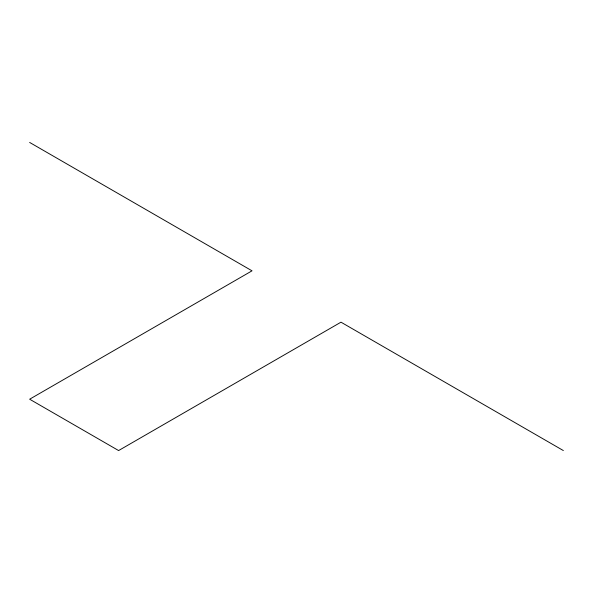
<?xml version="1.0" encoding="UTF-8"?>
<svg xmlns="http://www.w3.org/2000/svg" width="593" height="593" viewBox="0 0 593 593"><rect width="100%" height="100%" fill="white"/><g stroke="black" fill="none" stroke-linecap="round" stroke-linejoin="round"><path stroke-width="0.89" d="M29.65 142.439L252.025 270.823L29.65 399.208L118.6 450.561L340.975 322.177L563.35 450.561"/></g></svg>
